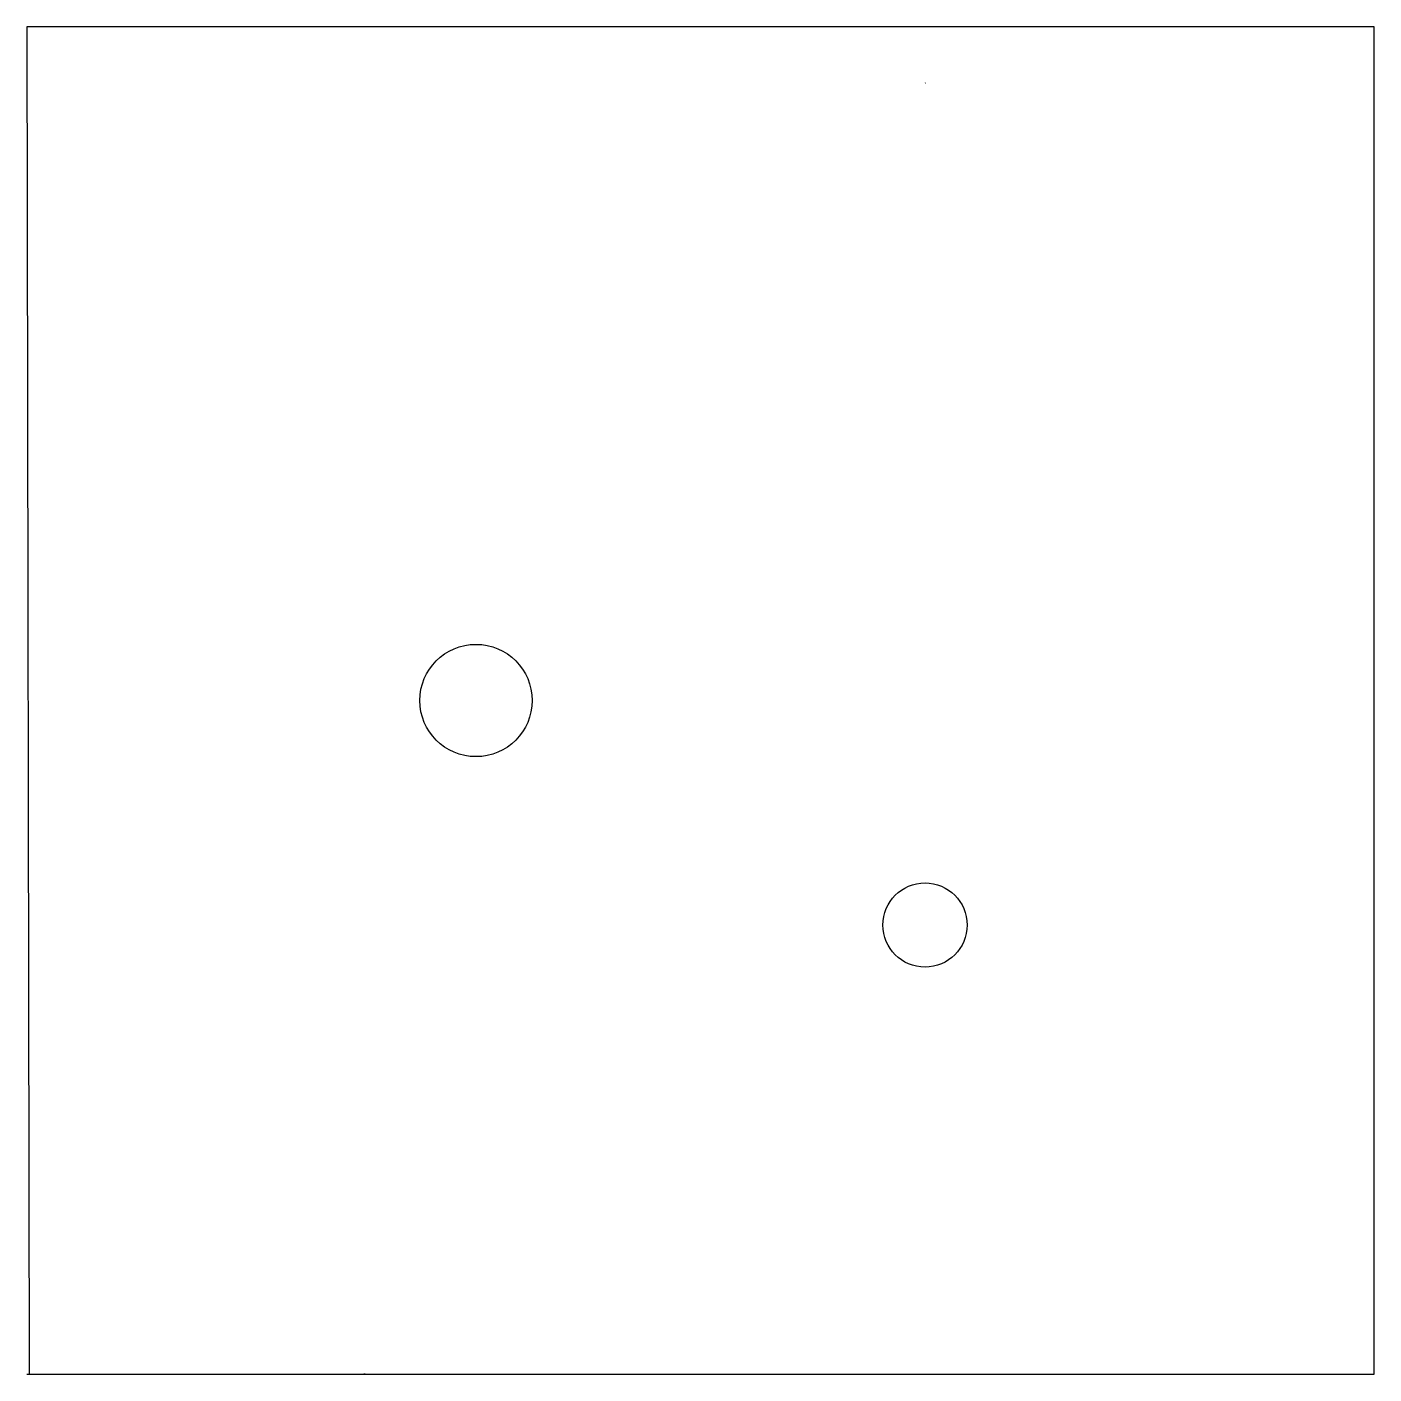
# Model space of a CAD drawing. Header units: inches. Extents: x 0 to 12, y 0 to 12.
import ezdxf

# ---------------------------------------------------------------- set-up
doc = ezdxf.new("R2010")
doc.units = ezdxf.units.IN

msp = doc.modelspace()

# ---------------------------------------------------------------- linework, layer by layer
for p, q in [((12, 12), (0, 12)), ((0, 12), (0.02, 0)), ((12, 0), (12, 12)), ((8, 11.5), (8.005, 11.503)), ((0, 0), (12, 0)), ((0, 0), (12, 0)), ((3, 0), (3.003, 0.001)), ((3.01, 0.002), (3.012, 0.004))]:
    msp.add_line(p, q)
for centre, radius in [((4, 6), 0.5), ((8, 4), 0.375)]:
    msp.add_circle(centre, radius)

doc.saveas('drawing.dxf')
